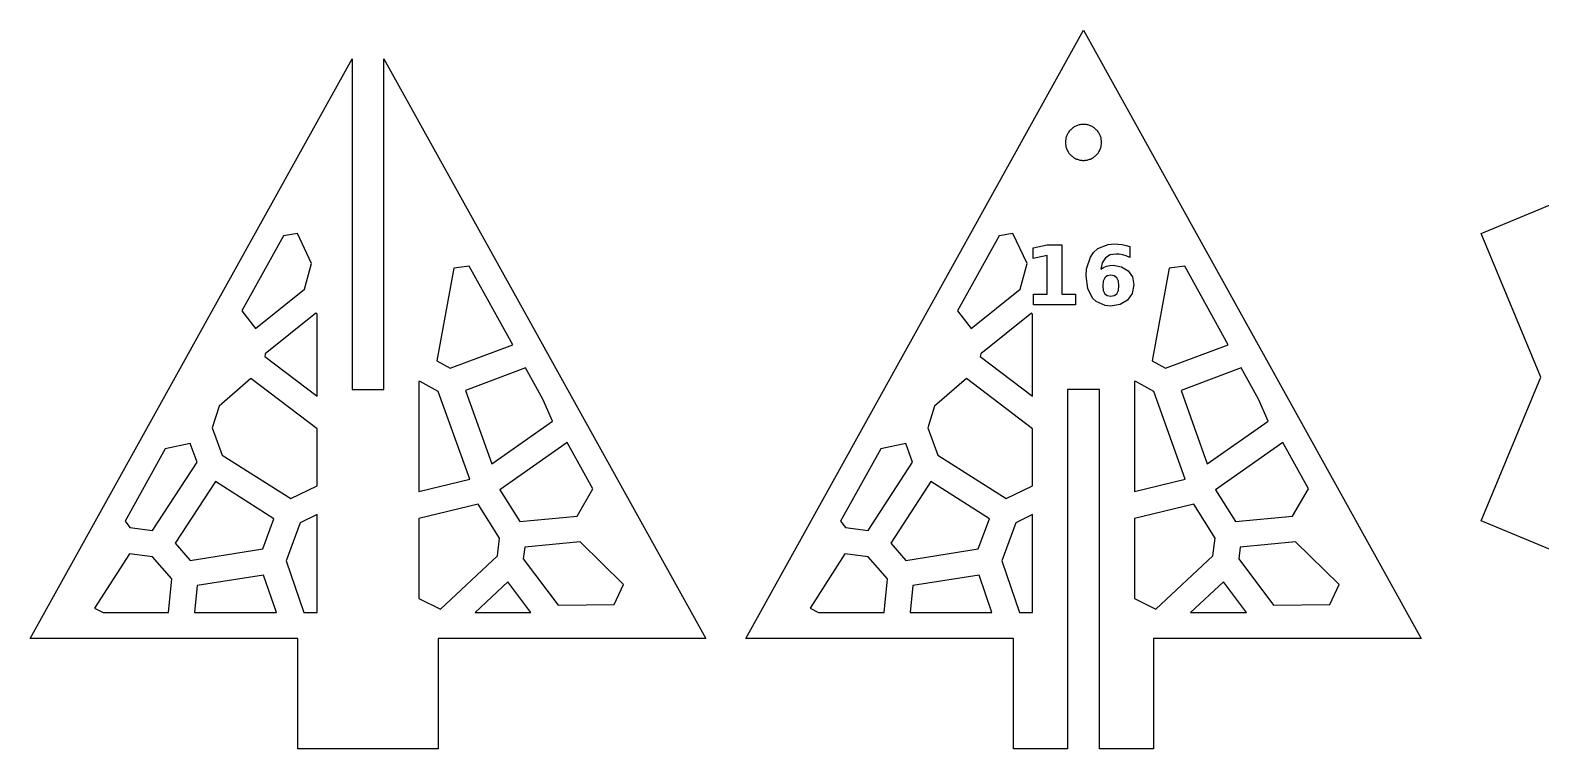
# Model space of a CAD drawing. Header units: millimetres. Extents: x 0 to 450, y -234 to 0.
# Drawn here: x 0 to 150.9, y -233.8 to -162 of the extents above; entities that cross this region are included whole.
import ezdxf

# ---------------------------------------------------------------- set-up
doc = ezdxf.new("R2010")
doc.units = ezdxf.units.MM
doc.layers.add('CUT', color=1, linetype='Continuous')
doc.layers.add('ENGRAVE', color=7, linetype='Continuous')

msp = doc.modelspace()

# ---------------------------------------------------------------- linework, layer by layer
at = {"layer": 'CUT'}
for points in [[(71.5, -222.75), (105.25, -162), (139, -222.75), (112.25, -222.75), (112.25, -233.75), (106.84, -233.75), (106.84, -197.88), (103.66, -197.88), (103.66, -233.75), (98.25, -233.75), (98.25, -222.75), (71.5, -222.75)], [(194, -231.29), (179.65, -225.35), (165.29, -231.29), (159.35, -216.94), (145, -211), (150.94, -196.65), (145, -182.29), (159.35, -176.35), (165.29, -162), (178.06, -167.29), (178.06, -196.65), (181.23, -196.65), (181.23, -167.29), (194, -162), (199.94, -176.35), (214.29, -182.29), (208.35, -196.65), (214.29, -211), (199.94, -216.94), (194, -231.29)], [(26.75, -222.75), (0, -222.75), (32.16, -164.86), (32.16, -197.88), (35.34, -197.88), (35.34, -164.86), (67.5, -222.75), (40.75, -222.75), (40.75, -233.75), (26.75, -233.75), (26.75, -222.75)], [(107.05, -173.11), (107.04, -173.02), (107.03, -172.94), (107.02, -172.85), (107, -172.76), (106.97, -172.68), (106.94, -172.59), (106.91, -172.51), (106.88, -172.43), (106.84, -172.35), (106.79, -172.27), (106.75, -172.2), (106.7, -172.13), (106.64, -172.06), (106.58, -171.99), (106.52, -171.93), (106.46, -171.87), (106.39, -171.81), (106.32, -171.75), (106.25, -171.7), (106.18, -171.66), (106.1, -171.61), (106.02, -171.57), (105.94, -171.54), (105.86, -171.51), (105.77, -171.48), (105.69, -171.45), (105.6, -171.43), (105.51, -171.42), (105.43, -171.41), (105.34, -171.4), (105.25, -171.4), (105.16, -171.4), (105.07, -171.41), (104.99, -171.42), (104.9, -171.43), (104.81, -171.45), (104.73, -171.48), (104.64, -171.51), (104.56, -171.54), (104.48, -171.57), (104.4, -171.61), (104.32, -171.66), (104.25, -171.7), (104.18, -171.75), (104.11, -171.81), (104.04, -171.87), (103.98, -171.93), (103.92, -171.99), (103.86, -172.06), (103.8, -172.13), (103.75, -172.2), (103.71, -172.27), (103.66, -172.35), (103.62, -172.43), (103.59, -172.51), (103.56, -172.59), (103.53, -172.68), (103.5, -172.76), (103.48, -172.85), (103.47, -172.94), (103.46, -173.02), (103.45, -173.11), (103.45, -173.2), (103.45, -173.29), (103.46, -173.38), (103.47, -173.46), (103.48, -173.55), (103.5, -173.64), (103.53, -173.72), (103.56, -173.81), (103.59, -173.89), (103.62, -173.97), (103.66, -174.05), (103.71, -174.13), (103.75, -174.2), (103.8, -174.27), (103.86, -174.34), (103.92, -174.41), (103.98, -174.47), (104.04, -174.53), (104.11, -174.59), (104.18, -174.65), (104.25, -174.7), (104.32, -174.74), (104.4, -174.79), (104.48, -174.83), (104.56, -174.86), (104.64, -174.89), (104.73, -174.92), (104.81, -174.95), (104.9, -174.97), (104.99, -174.98), (105.07, -174.99), (105.16, -175), (105.25, -175), (105.34, -175), (105.43, -174.99), (105.51, -174.98), (105.6, -174.97), (105.69, -174.95), (105.77, -174.92), (105.86, -174.89), (105.94, -174.86), (106.02, -174.83), (106.1, -174.79), (106.18, -174.74), (106.25, -174.7), (106.32, -174.65), (106.39, -174.59), (106.46, -174.53), (106.52, -174.47), (106.58, -174.41), (106.64, -174.34), (106.7, -174.27), (106.75, -174.2), (106.79, -174.13), (106.84, -174.05), (106.88, -173.97), (106.91, -173.89), (106.94, -173.81), (106.97, -173.72), (107, -173.64), (107.02, -173.55), (107.03, -173.46), (107.04, -173.38), (107.05, -173.29), (107.05, -173.2), (107.05, -173.11)], [(22.52, -191.77), (27.42, -187.84), (28.11, -185.28), (26.7, -182.31), (25.32, -182.54), (21.16, -190.01), (22.52, -191.77)], [(98.92, -187.84), (99.61, -185.28), (98.2, -182.31), (96.82, -182.54), (92.66, -190.01), (94.02, -191.77), (98.92, -187.84)], [(41.95, -195.76), (48.22, -193.41), (43.87, -185.56), (42.32, -185.77), (40.62, -195.01), (41.95, -195.76)], [(119.72, -193.41), (115.37, -185.56), (113.82, -185.77), (112.12, -195.01), (113.45, -195.76), (119.72, -193.41)], [(23.43, -194.57), (28.66, -198.53), (28.66, -190.35), (28.55, -190.26), (23.48, -194.33), (23.43, -194.57)], [(100.16, -198.53), (100.16, -190.35), (100.05, -190.26), (94.98, -194.33), (94.93, -194.57), (100.16, -198.53)], [(52.2, -201.03), (51.24, -198.83), (49.5, -195.7), (43.5, -197.96), (46.12, -205.29), (52.2, -201.03)], [(122.74, -198.83), (121, -195.7), (115, -197.96), (117.62, -205.29), (123.7, -201.03), (122.74, -198.83)], [(28.66, -207.48), (28.66, -201.79), (22.06, -196.79), (18.87, -199.55), (18.19, -201.71), (19.18, -204.42), (26.03, -208.77), (28.66, -207.48)], [(43.92, -206.84), (40.78, -198.09), (38.97, -197.06), (38.84, -197.09), (38.84, -208.06), (43.92, -206.84)], [(100.16, -201.79), (93.56, -196.79), (90.37, -199.55), (89.69, -201.71), (90.68, -204.42), (97.53, -208.77), (100.16, -207.48), (100.16, -201.79)], [(112.28, -198.09), (110.47, -197.06), (110.34, -197.09), (110.34, -208.06), (115.42, -206.84), (112.28, -198.09)], [(9.97, -211.65), (12.23, -211.96), (16.67, -205.12), (15.99, -203.26), (13.49, -203.81), (9.48, -211.03), (9.97, -211.65)], [(48.94, -211.05), (54.65, -210.52), (56.22, -207.8), (53.66, -203.18), (46.94, -207.89), (48.94, -211.05)], [(83.73, -211.96), (88.17, -205.12), (87.49, -203.26), (84.99, -203.81), (80.98, -211.03), (81.47, -211.65), (83.73, -211.96)], [(126.15, -210.52), (127.72, -207.8), (125.16, -203.18), (118.44, -207.89), (120.44, -211.05), (126.15, -210.52)], [(16, -214.94), (23.24, -213.79), (24.36, -210.79), (18.5, -207.07), (14.5, -213.23), (16, -214.94)], [(94.74, -213.79), (95.86, -210.79), (90, -207.07), (86, -213.23), (87.5, -214.94), (94.74, -213.79)], [(46.68, -214.5), (46.91, -212.72), (44.76, -209.31), (38.84, -210.74), (38.84, -218.74), (40.99, -219.82), (46.68, -214.5)], [(118.41, -212.72), (116.26, -209.31), (110.34, -210.74), (110.34, -218.74), (112.49, -219.82), (118.18, -214.5), (118.41, -212.72)], [(27.35, -220.15), (28.66, -220.15), (28.66, -210.37), (26.98, -211.19), (25.58, -214.97), (27.35, -220.15)], [(100.16, -220.15), (100.16, -210.37), (98.48, -211.19), (97.08, -214.97), (98.85, -220.15), (100.16, -220.15)], [(13.82, -220.15), (14.15, -216.77), (12.22, -214.58), (9.91, -214.27), (6.44, -219.7), (7.28, -220.15), (13.82, -220.15)], [(58.35, -219.35), (59.29, -217.36), (54.95, -213.1), (49.42, -213.62), (49.27, -214.78), (52.74, -219.41), (58.35, -219.35)], [(85.65, -216.77), (83.72, -214.58), (81.41, -214.27), (77.94, -219.7), (78.78, -220.15), (85.32, -220.15), (85.65, -216.77)], [(130.79, -217.36), (126.45, -213.1), (120.92, -213.62), (120.77, -214.78), (124.24, -219.41), (129.85, -219.35), (130.79, -217.36)], [(24.6, -220.15), (23.32, -216.41), (16.69, -217.46), (16.43, -220.15), (24.6, -220.15)], [(47.74, -217.07), (44.45, -220.15), (50.04, -220.15), (47.74, -217.07)], [(94.82, -216.41), (88.19, -217.46), (87.93, -220.15), (96.1, -220.15), (94.82, -216.41)], [(115.95, -220.15), (121.54, -220.15), (119.24, -217.07), (115.95, -220.15)]]:
    msp.add_lwpolyline(points, close=True, dxfattribs=at)
at = {"layer": 'ENGRAVE'}
for points in [[(101.62, -188.36), (101.62, -184.49), (100.22, -184.78), (100.22, -183.73), (101.61, -183.44), (103.08, -183.44), (103.08, -188.36), (104.44, -188.36), (104.44, -189.42), (100.26, -189.42), (100.26, -188.36), (101.62, -188.36)], [(109.51, -184.54), (109.17, -184.43), (108.83, -184.37), (108.51, -184.35), (107.9, -184.44), (107.44, -184.73), (107.13, -185.21), (106.99, -185.87), (107.26, -185.69), (107.56, -185.57), (107.88, -185.5), (108.23, -185.47), (109.06, -185.61), (109.71, -186.01), (110.14, -186.63), (110.28, -187.42), (110.12, -188.28), (109.65, -188.96), (108.91, -189.39), (107.96, -189.54), (107.41, -189.49), (106.51, -189.09), (106.16, -188.75), (105.68, -187.8), (105.52, -186.52), (105.56, -185.81), (105.94, -184.65), (106.26, -184.19), (106.67, -183.81), (107.7, -183.39), (108.31, -183.34), (108.72, -183.35), (109.11, -183.4), (109.5, -183.48), (109.88, -183.59), (109.88, -184.7), (109.51, -184.54)], [(107.62, -186.53), (107.37, -186.73), (107.22, -187.06), (107.17, -187.52), (107.22, -187.98), (107.37, -188.31), (107.62, -188.5), (107.98, -188.57), (108.33, -188.5), (108.59, -188.31), (108.74, -187.98), (108.79, -187.52), (108.74, -187.06), (108.59, -186.73), (108.33, -186.53), (107.98, -186.47), (107.62, -186.53)]]:
    msp.add_lwpolyline(points, close=True, dxfattribs=at)

doc.saveas('drawing.dxf')
